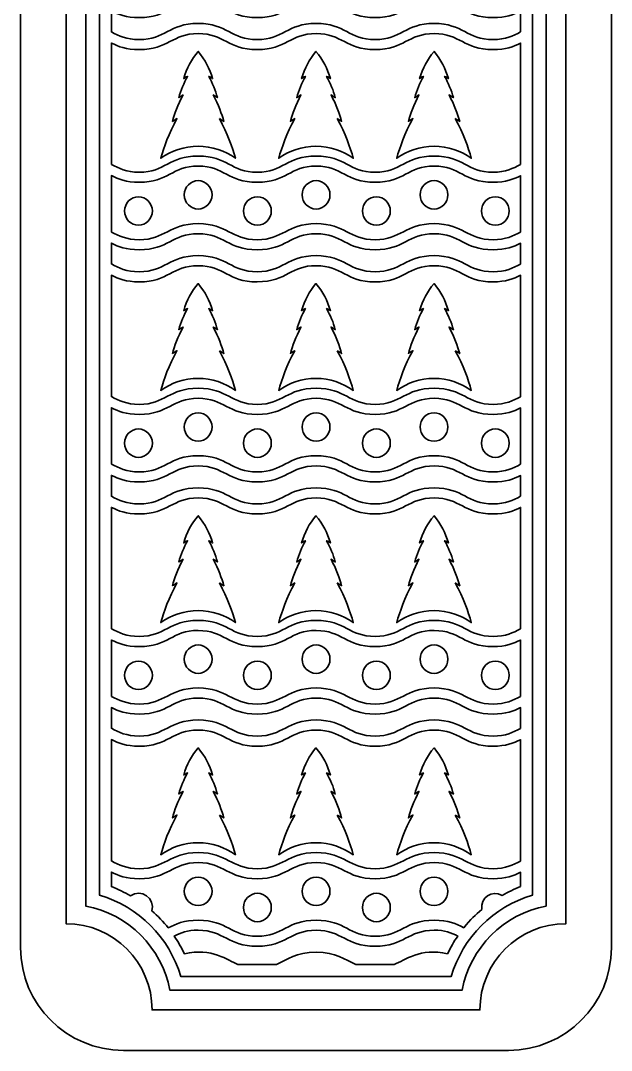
# Model space of a CAD drawing. Header units: inches. Extents: x 0.07 to 0.93, y -3 to 0.
# Drawn here: x 0.071 to 0.929, y -3 to -1.502 of the extents above; entities that cross this region are included whole.
import ezdxf

# ---------------------------------------------------------------- set-up
doc = ezdxf.new("R2010")
doc.units = ezdxf.units.IN
doc.header["$MEASUREMENT"] = 0
doc.layers.add('10 Christmas Keychain', color=7, linetype='Continuous', lineweight=0)

msp = doc.modelspace()

# ---------------------------------------------------------------- linework, layer by layer
at = {"layer": '10 Christmas Keychain', "color": 240, "lineweight": 35, "true_color": 0xe6203f}
msp.add_open_spline([(0.5, 0), (0.5, 0), (0.5, 0), (0.5, 0), (0.2628, 0), (0.0705, -0.1923), (0.0705, -0.4295), (0.0705, -0.4295), (0.0705, -2.8506), (0.0705, -2.8506), (0.0705, -2.9331), (0.1374, -3), (0.2199, -3), (0.2199, -3), (0.7801, -3), (0.7801, -3), (0.8626, -3), (0.9295, -2.9331), (0.9295, -2.8506), (0.9295, -2.8506), (0.9295, -0.4295), (0.9295, -0.4295), (0.9295, -0.1923), (0.7372, 0), (0.5, 0)], degree=3, knots=[0, 0, 0, 0, 1, 1, 1, 2, 2, 2, 3, 3, 3, 4, 4, 4, 5, 5, 5, 6, 6, 6, 7, 7, 7, 8, 8, 8, 8], dxfattribs=at)
at = {"layer": '10 Christmas Keychain', "color": 18, "lineweight": 35, "true_color": 0x000000}
for points, knots in [([(0.7383, -0.4864), (0.7383, -0.4864), (0.2617, -0.4864), (0.2617, -0.4864), (0.2617, -0.5554), (0.2057, -0.6115), (0.1367, -0.6115), (0.1367, -0.6115), (0.1367, -2.8158), (0.1367, -2.8158), (0.2057, -2.8158), (0.2617, -2.8719), (0.2617, -2.941), (0.2617, -2.941), (0.7383, -2.941), (0.7383, -2.941), (0.7383, -2.8719), (0.7943, -2.8158), (0.8633, -2.8158), (0.8633, -2.8158), (0.8633, -0.6115), (0.8633, -0.6115), (0.7943, -0.6115), (0.7383, -0.5554), (0.7383, -0.4864)], [0, 0, 0, 0, 1, 1, 1, 2, 2, 2, 3, 3, 3, 4, 4, 4, 5, 5, 5, 6, 6, 6, 7, 7, 7, 8, 8, 8, 8]), ([(0.8347, -2.79), (0.7729, -2.8017), (0.7242, -2.8506), (0.7124, -2.9124), (0.7124, -2.9124), (0.2876, -2.9124), (0.2876, -2.9124), (0.2758, -2.8506), (0.2271, -2.8017), (0.1653, -2.79), (0.1653, -2.79), (0.1653, -0.6374), (0.1653, -0.6374), (0.2271, -0.6257), (0.2758, -0.5768), (0.2876, -0.515), (0.2876, -0.515), (0.7124, -0.515), (0.7124, -0.515), (0.7242, -0.5768), (0.7729, -0.6257), (0.8347, -0.6374), (0.8347, -0.6374), (0.8347, -2.79), (0.8347, -2.79)], [0, 0, 0, 0, 1, 1, 1, 2, 2, 2, 3, 3, 3, 4, 4, 4, 5, 5, 5, 6, 6, 6, 7, 7, 7, 8, 8, 8, 8]), ([(0.6967, -0.535), (0.6967, -0.535), (0.3033, -0.535), (0.3033, -0.535), (0.2868, -0.5915), (0.2418, -0.6365), (0.1853, -0.6532), (0.1853, -0.6532), (0.1853, -2.7743), (0.1853, -2.7743), (0.2418, -2.7908), (0.2868, -2.8358), (0.3033, -2.8924), (0.3033, -2.8924), (0.6967, -2.8924), (0.6967, -2.8924), (0.7132, -2.8358), (0.7582, -2.7908), (0.8147, -2.7743), (0.8147, -2.7743), (0.8147, -0.6532), (0.8147, -0.6532), (0.7582, -0.6365), (0.7132, -0.5915), (0.6967, -0.535)], [0, 0, 0, 0, 1, 1, 1, 2, 2, 2, 3, 3, 3, 4, 4, 4, 5, 5, 5, 6, 6, 6, 7, 7, 7, 8, 8, 8, 8]), ([(0.7975, -1.5186), (0.7865, -1.5243), (0.7758, -1.5297), (0.7574, -1.5297), (0.719, -1.5297), (0.7144, -1.5064), (0.6717, -1.5062), (0.6288, -1.5064), (0.6243, -1.5297), (0.5858, -1.5297), (0.5476, -1.5297), (0.5429, -1.5064), (0.5001, -1.5062), (0.4572, -1.5064), (0.4528, -1.5297), (0.4144, -1.5297), (0.3761, -1.5297), (0.3715, -1.5064), (0.3286, -1.5062), (0.2858, -1.5064), (0.2812, -1.5297), (0.2429, -1.5297), (0.2243, -1.5297), (0.2136, -1.5242), (0.2025, -1.5185), (0.2025, -1.5185), (0.2025, -1.4882), (0.2025, -1.4882), (0.2126, -1.4932), (0.224, -1.4978), (0.2429, -1.4978), (0.2856, -1.4978), (0.2904, -1.4744), (0.3286, -1.4743), (0.3671, -1.4744), (0.3715, -1.4978), (0.4144, -1.4978), (0.4571, -1.4978), (0.4619, -1.4744), (0.5001, -1.4743), (0.5386, -1.4744), (0.5431, -1.4978), (0.5858, -1.4978), (0.6285, -1.4978), (0.6333, -1.4744), (0.6717, -1.4743), (0.71, -1.4744), (0.7144, -1.4978), (0.7574, -1.4978), (0.7758, -1.4978), (0.7874, -1.4933), (0.7975, -1.4883), (0.7975, -1.4883), (0.7975, -1.5186), (0.7975, -1.5186)], [0, 0, 0, 0, 1, 1, 1, 2, 2, 2, 3, 3, 3, 4, 4, 4, 5, 5, 5, 6, 6, 6, 7, 7, 7, 8, 8, 8, 9, 9, 9, 10, 10, 10, 11, 11, 11, 12, 12, 12, 13, 13, 13, 14, 14, 14, 15, 15, 15, 16, 16, 16, 17, 17, 17, 18, 18, 18, 18]), ([(0.7975, -1.7114), (0.7865, -1.7171), (0.7758, -1.7226), (0.7574, -1.7226), (0.719, -1.7226), (0.7144, -1.6992), (0.6717, -1.6992), (0.6288, -1.6992), (0.6243, -1.7226), (0.5858, -1.7226), (0.5476, -1.7226), (0.5429, -1.6992), (0.5001, -1.6992), (0.4572, -1.6992), (0.4528, -1.7226), (0.4144, -1.7226), (0.3761, -1.7226), (0.3715, -1.6992), (0.3288, -1.6992), (0.2858, -1.6992), (0.2812, -1.7226), (0.2429, -1.7226), (0.2243, -1.7226), (0.2136, -1.7169), (0.2025, -1.7112), (0.2025, -1.7112), (0.2025, -1.5347), (0.2025, -1.5347), (0.2126, -1.5399), (0.224, -1.5443), (0.2429, -1.5443), (0.2856, -1.5443), (0.2904, -1.521), (0.3288, -1.521), (0.3671, -1.521), (0.3715, -1.5443), (0.4144, -1.5443), (0.4571, -1.5443), (0.4619, -1.521), (0.5001, -1.521), (0.5386, -1.521), (0.5431, -1.5443), (0.5858, -1.5443), (0.6286, -1.5443), (0.6332, -1.521), (0.6717, -1.521), (0.71, -1.521), (0.7144, -1.5443), (0.7574, -1.5443), (0.7758, -1.5443), (0.7874, -1.5399), (0.7975, -1.5349), (0.7975, -1.5349), (0.7975, -1.7114), (0.7975, -1.7114)], [0, 0, 0, 0, 1, 1, 1, 2, 2, 2, 3, 3, 3, 4, 4, 4, 5, 5, 5, 6, 6, 6, 7, 7, 7, 8, 8, 8, 9, 9, 9, 10, 10, 10, 11, 11, 11, 12, 12, 12, 13, 13, 13, 14, 14, 14, 15, 15, 15, 16, 16, 16, 17, 17, 17, 18, 18, 18, 18]), ([(0.3595, -1.6446), (0.3713, -1.6662), (0.3785, -1.6862), (0.3829, -1.7022), (0.3677, -1.6915), (0.3486, -1.6849), (0.3287, -1.6849), (0.3287, -1.6849), (0.3287, -1.6848), (0.3287, -1.6848), (0.3086, -1.6848), (0.2896, -1.6915), (0.2744, -1.7022), (0.2789, -1.6862), (0.286, -1.6662), (0.2979, -1.6446), (0.295, -1.6462), (0.2928, -1.6476), (0.2914, -1.6487), (0.2943, -1.638), (0.299, -1.6246), (0.3068, -1.6103), (0.304, -1.6117), (0.3019, -1.6131), (0.3006, -1.614), (0.3036, -1.6032), (0.3079, -1.5929), (0.3133, -1.5832), (0.3107, -1.5844), (0.3088, -1.5856), (0.3077, -1.5864), (0.3119, -1.5714), (0.3192, -1.5581), (0.3287, -1.547), (0.3287, -1.547), (0.3287, -1.547), (0.3287, -1.547), (0.3387, -1.5587), (0.3457, -1.5722), (0.3496, -1.5864), (0.3485, -1.5856), (0.3466, -1.5844), (0.344, -1.5832), (0.3496, -1.5931), (0.3538, -1.6035), (0.3567, -1.6141), (0.3555, -1.6131), (0.3534, -1.6118), (0.3506, -1.6103), (0.3583, -1.6247), (0.363, -1.638), (0.366, -1.6487), (0.3645, -1.6476), (0.3623, -1.6462), (0.3595, -1.6446)], [0, 0, 0, 0, 1, 1, 1, 2, 2, 2, 3, 3, 3, 4, 4, 4, 5, 5, 5, 6, 6, 6, 7, 7, 7, 8, 8, 8, 9, 9, 9, 10, 10, 10, 11, 11, 11, 12, 12, 12, 13, 13, 13, 14, 14, 14, 15, 15, 15, 16, 16, 16, 17, 17, 17, 18, 18, 18, 18]), ([(0.5308, -1.6446), (0.5426, -1.6662), (0.5498, -1.6862), (0.5542, -1.7022), (0.539, -1.6915), (0.52, -1.6849), (0.5, -1.6849), (0.5, -1.6849), (0.5, -1.6848), (0.5, -1.6848), (0.48, -1.6848), (0.4609, -1.6915), (0.4458, -1.7022), (0.4502, -1.6862), (0.4574, -1.6662), (0.4692, -1.6446), (0.4663, -1.6462), (0.4641, -1.6476), (0.4627, -1.6487), (0.4657, -1.638), (0.4704, -1.6246), (0.4781, -1.6103), (0.4753, -1.6117), (0.4732, -1.6131), (0.4719, -1.614), (0.4749, -1.6032), (0.4792, -1.5929), (0.4846, -1.5832), (0.4821, -1.5844), (0.4802, -1.5856), (0.4791, -1.5864), (0.4832, -1.5714), (0.4905, -1.5581), (0.5, -1.547), (0.5, -1.547), (0.5, -1.547), (0.5, -1.547), (0.51, -1.5587), (0.517, -1.5722), (0.5209, -1.5864), (0.5198, -1.5856), (0.518, -1.5844), (0.5154, -1.5832), (0.5209, -1.5931), (0.5252, -1.6035), (0.5281, -1.6141), (0.5268, -1.6131), (0.5247, -1.6118), (0.5219, -1.6103), (0.5296, -1.6247), (0.5344, -1.638), (0.5373, -1.6487), (0.5359, -1.6476), (0.5337, -1.6462), (0.5308, -1.6446)], [0, 0, 0, 0, 1, 1, 1, 2, 2, 2, 3, 3, 3, 4, 4, 4, 5, 5, 5, 6, 6, 6, 7, 7, 7, 8, 8, 8, 9, 9, 9, 10, 10, 10, 11, 11, 11, 12, 12, 12, 13, 13, 13, 14, 14, 14, 15, 15, 15, 16, 16, 16, 17, 17, 17, 18, 18, 18, 18]), ([(0.7024, -1.6446), (0.7142, -1.6662), (0.7214, -1.6862), (0.7258, -1.7022), (0.7106, -1.6915), (0.6916, -1.6849), (0.6716, -1.6849), (0.6716, -1.6849), (0.6716, -1.6848), (0.6716, -1.6848), (0.6516, -1.6848), (0.6325, -1.6915), (0.6174, -1.7022), (0.6218, -1.6862), (0.629, -1.6662), (0.6408, -1.6446), (0.6379, -1.6462), (0.6357, -1.6476), (0.6343, -1.6487), (0.6373, -1.638), (0.642, -1.6246), (0.6497, -1.6103), (0.6469, -1.6117), (0.6448, -1.6131), (0.6435, -1.614), (0.6465, -1.6032), (0.6508, -1.5929), (0.6562, -1.5832), (0.6537, -1.5844), (0.6518, -1.5856), (0.6507, -1.5864), (0.6548, -1.5714), (0.6621, -1.5581), (0.6716, -1.547), (0.6716, -1.547), (0.6716, -1.547), (0.6716, -1.547), (0.6816, -1.5587), (0.6886, -1.5722), (0.6925, -1.5864), (0.6914, -1.5856), (0.6896, -1.5844), (0.687, -1.5832), (0.6925, -1.5931), (0.6968, -1.6035), (0.6997, -1.6141), (0.6984, -1.6131), (0.6963, -1.6118), (0.6935, -1.6103), (0.7012, -1.6247), (0.706, -1.638), (0.7089, -1.6487), (0.7075, -1.6476), (0.7053, -1.6462), (0.7024, -1.6446)], [0, 0, 0, 0, 1, 1, 1, 2, 2, 2, 3, 3, 3, 4, 4, 4, 5, 5, 5, 6, 6, 6, 7, 7, 7, 8, 8, 8, 9, 9, 9, 10, 10, 10, 11, 11, 11, 12, 12, 12, 13, 13, 13, 14, 14, 14, 15, 15, 15, 16, 16, 16, 17, 17, 17, 18, 18, 18, 18]), ([(0.7975, -1.8097), (0.7865, -1.8154), (0.7758, -1.8208), (0.7574, -1.8208), (0.719, -1.8208), (0.7144, -1.7975), (0.6717, -1.7974), (0.6288, -1.7975), (0.6243, -1.8208), (0.5858, -1.8208), (0.5476, -1.8208), (0.5429, -1.7975), (0.5001, -1.7974), (0.4572, -1.7975), (0.4528, -1.8208), (0.4144, -1.8208), (0.3761, -1.8208), (0.3715, -1.7975), (0.3286, -1.7974), (0.2858, -1.7975), (0.2812, -1.8208), (0.2429, -1.8208), (0.2243, -1.8208), (0.2136, -1.8153), (0.2025, -1.8096), (0.2025, -1.8096), (0.2025, -1.7276), (0.2025, -1.7276), (0.2126, -1.7326), (0.224, -1.7372), (0.2429, -1.7372), (0.2856, -1.7372), (0.2904, -1.7139), (0.3286, -1.7137), (0.3671, -1.7139), (0.3715, -1.7372), (0.4144, -1.7372), (0.4571, -1.7372), (0.4619, -1.7139), (0.5001, -1.7137), (0.5386, -1.7139), (0.5431, -1.7372), (0.5858, -1.7372), (0.6286, -1.7372), (0.6332, -1.7139), (0.6717, -1.7137), (0.71, -1.7139), (0.7144, -1.7372), (0.7574, -1.7372), (0.776, -1.7372), (0.7874, -1.7328), (0.7975, -1.7278), (0.7975, -1.7278), (0.7975, -1.8097), (0.7975, -1.8097)], [0, 0, 0, 0, 1, 1, 1, 2, 2, 2, 3, 3, 3, 4, 4, 4, 5, 5, 5, 6, 6, 6, 7, 7, 7, 8, 8, 8, 9, 9, 9, 10, 10, 10, 11, 11, 11, 12, 12, 12, 13, 13, 13, 14, 14, 14, 15, 15, 15, 16, 16, 16, 17, 17, 17, 18, 18, 18, 18]), ([(0.3488, -1.7555), (0.3488, -1.7669), (0.3398, -1.7762), (0.3287, -1.7762), (0.3175, -1.7762), (0.3085, -1.7669), (0.3085, -1.7555), (0.3085, -1.7441), (0.3175, -1.7348), (0.3287, -1.7348), (0.3398, -1.7348), (0.3488, -1.7441), (0.3488, -1.7555)], [0, 0, 0, 0, 1, 1, 1, 2, 2, 2, 3, 3, 3, 4, 4, 4, 4]), ([(0.5203, -1.7555), (0.5203, -1.7669), (0.5113, -1.7762), (0.5001, -1.7762), (0.489, -1.7762), (0.48, -1.7669), (0.48, -1.7555), (0.48, -1.7441), (0.489, -1.7348), (0.5001, -1.7348), (0.5113, -1.7348), (0.5203, -1.7441), (0.5203, -1.7555)], [0, 0, 0, 0, 1, 1, 1, 2, 2, 2, 3, 3, 3, 4, 4, 4, 4]), ([(0.6918, -1.7555), (0.6918, -1.7669), (0.6827, -1.7762), (0.6716, -1.7762), (0.6605, -1.7762), (0.6514, -1.7669), (0.6514, -1.7555), (0.6514, -1.7441), (0.6605, -1.7348), (0.6716, -1.7348), (0.6827, -1.7348), (0.6918, -1.7441), (0.6918, -1.7555)], [0, 0, 0, 0, 1, 1, 1, 2, 2, 2, 3, 3, 3, 4, 4, 4, 4]), ([(0.2621, -1.779), (0.2621, -1.7904), (0.253, -1.7997), (0.2419, -1.7997), (0.2308, -1.7997), (0.2217, -1.7904), (0.2217, -1.779), (0.2217, -1.7676), (0.2308, -1.7583), (0.2419, -1.7583), (0.253, -1.7583), (0.2621, -1.7676), (0.2621, -1.779)], [0, 0, 0, 0, 1, 1, 1, 2, 2, 2, 3, 3, 3, 4, 4, 4, 4]), ([(0.435, -1.779), (0.435, -1.7904), (0.426, -1.7997), (0.4149, -1.7997), (0.4037, -1.7997), (0.3947, -1.7904), (0.3947, -1.779), (0.3947, -1.7676), (0.4037, -1.7583), (0.4149, -1.7583), (0.426, -1.7583), (0.435, -1.7676), (0.435, -1.779)], [0, 0, 0, 0, 1, 1, 1, 2, 2, 2, 3, 3, 3, 4, 4, 4, 4]), ([(0.608, -1.779), (0.608, -1.7904), (0.599, -1.7997), (0.5878, -1.7997), (0.5767, -1.7997), (0.5677, -1.7904), (0.5677, -1.779), (0.5677, -1.7676), (0.5767, -1.7583), (0.5878, -1.7583), (0.599, -1.7583), (0.608, -1.7676), (0.608, -1.779)], [0, 0, 0, 0, 1, 1, 1, 2, 2, 2, 3, 3, 3, 4, 4, 4, 4]), ([(0.7608, -1.7583), (0.772, -1.7583), (0.781, -1.7676), (0.781, -1.779), (0.781, -1.7904), (0.772, -1.7997), (0.7608, -1.7997), (0.7497, -1.7997), (0.7406, -1.7904), (0.7406, -1.779), (0.7406, -1.7676), (0.7497, -1.7583), (0.7608, -1.7583)], [0, 0, 0, 0, 1, 1, 1, 2, 2, 2, 3, 3, 3, 4, 4, 4, 4]), ([(0.7975, -1.8562), (0.7865, -1.8619), (0.7758, -1.8675), (0.7574, -1.8675), (0.719, -1.8675), (0.7144, -1.844), (0.6717, -1.844), (0.6288, -1.844), (0.6243, -1.8675), (0.5858, -1.8675), (0.5476, -1.8675), (0.5429, -1.844), (0.5001, -1.844), (0.4572, -1.844), (0.4528, -1.8675), (0.4144, -1.8675), (0.3761, -1.8675), (0.3715, -1.844), (0.3286, -1.844), (0.2858, -1.844), (0.2812, -1.8675), (0.2429, -1.8675), (0.2243, -1.8675), (0.2136, -1.8618), (0.2025, -1.8561), (0.2025, -1.8561), (0.2025, -1.8258), (0.2025, -1.8258), (0.2126, -1.831), (0.224, -1.8354), (0.2429, -1.8354), (0.2856, -1.8354), (0.2904, -1.8121), (0.3286, -1.8121), (0.3671, -1.8121), (0.3715, -1.8354), (0.4144, -1.8354), (0.4571, -1.8354), (0.4619, -1.8121), (0.5001, -1.8121), (0.5386, -1.8121), (0.5431, -1.8354), (0.5858, -1.8354), (0.6285, -1.8354), (0.6333, -1.8121), (0.6717, -1.8121), (0.71, -1.8121), (0.7144, -1.8354), (0.7574, -1.8354), (0.776, -1.8354), (0.7874, -1.831), (0.7975, -1.826), (0.7975, -1.826), (0.7975, -1.8562), (0.7975, -1.8562)], [0, 0, 0, 0, 1, 1, 1, 2, 2, 2, 3, 3, 3, 4, 4, 4, 5, 5, 5, 6, 6, 6, 7, 7, 7, 8, 8, 8, 9, 9, 9, 10, 10, 10, 11, 11, 11, 12, 12, 12, 13, 13, 13, 14, 14, 14, 15, 15, 15, 16, 16, 16, 17, 17, 17, 18, 18, 18, 18]), ([(0.7975, -2.0492), (0.7865, -2.0549), (0.7758, -2.0603), (0.7574, -2.0603), (0.719, -2.0603), (0.7144, -2.0369), (0.6717, -2.0368), (0.6288, -2.0369), (0.6243, -2.0603), (0.5858, -2.0603), (0.5476, -2.0603), (0.5429, -2.0369), (0.5001, -2.0368), (0.4572, -2.0369), (0.4528, -2.0603), (0.4144, -2.0603), (0.3761, -2.0603), (0.3715, -2.0369), (0.3288, -2.0368), (0.2858, -2.0369), (0.2812, -2.0603), (0.2429, -2.0603), (0.2243, -2.0603), (0.2136, -2.0547), (0.2025, -2.049), (0.2025, -2.049), (0.2025, -1.8725), (0.2025, -1.8725), (0.2126, -1.8775), (0.224, -1.8821), (0.2429, -1.8821), (0.2856, -1.8821), (0.2904, -1.8587), (0.3288, -1.8586), (0.3671, -1.8587), (0.3715, -1.8821), (0.4144, -1.8821), (0.4367, -1.8821), (0.4488, -1.8757), (0.4606, -1.8696), (0.4713, -1.8639), (0.4814, -1.8586), (0.5001, -1.8586), (0.5386, -1.8587), (0.5431, -1.8821), (0.5858, -1.8821), (0.6286, -1.8821), (0.6332, -1.8587), (0.6717, -1.8586), (0.71, -1.8587), (0.7144, -1.8821), (0.7574, -1.8821), (0.7758, -1.8821), (0.7874, -1.8776), (0.7975, -1.8726), (0.7975, -1.8726), (0.7975, -2.0492), (0.7975, -2.0492)], [0, 0, 0, 0, 1, 1, 1, 2, 2, 2, 3, 3, 3, 4, 4, 4, 5, 5, 5, 6, 6, 6, 7, 7, 7, 8, 8, 8, 9, 9, 9, 10, 10, 10, 11, 11, 11, 12, 12, 12, 13, 13, 13, 14, 14, 14, 15, 15, 15, 16, 16, 16, 17, 17, 17, 18, 18, 18, 19, 19, 19, 19]), ([(0.3595, -1.9823), (0.3713, -2.0039), (0.3785, -2.0239), (0.3829, -2.0399), (0.3677, -2.0292), (0.3486, -2.0226), (0.3287, -2.0226), (0.3287, -2.0226), (0.3287, -2.0225), (0.3287, -2.0225), (0.3086, -2.0225), (0.2896, -2.0292), (0.2744, -2.0399), (0.2789, -2.0239), (0.286, -2.0038), (0.2979, -1.9823), (0.295, -1.9839), (0.2928, -1.9853), (0.2914, -1.9863), (0.2943, -1.9757), (0.299, -1.9623), (0.3068, -1.948), (0.304, -1.9494), (0.3019, -1.9508), (0.3006, -1.9517), (0.3036, -1.9409), (0.3079, -1.9306), (0.3133, -1.9209), (0.3107, -1.9221), (0.3088, -1.9233), (0.3077, -1.9241), (0.3119, -1.9091), (0.3192, -1.8958), (0.3287, -1.8847), (0.3287, -1.8847), (0.3287, -1.8847), (0.3287, -1.8847), (0.3387, -1.8964), (0.3457, -1.9099), (0.3496, -1.9241), (0.3485, -1.9233), (0.3466, -1.9221), (0.344, -1.9209), (0.3496, -1.9308), (0.3538, -1.9412), (0.3567, -1.9517), (0.3555, -1.9508), (0.3534, -1.9495), (0.3506, -1.948), (0.3583, -1.9624), (0.363, -1.9757), (0.366, -1.9864), (0.3645, -1.9853), (0.3623, -1.9839), (0.3595, -1.9823)], [0, 0, 0, 0, 1, 1, 1, 2, 2, 2, 3, 3, 3, 4, 4, 4, 5, 5, 5, 6, 6, 6, 7, 7, 7, 8, 8, 8, 9, 9, 9, 10, 10, 10, 11, 11, 11, 12, 12, 12, 13, 13, 13, 14, 14, 14, 15, 15, 15, 16, 16, 16, 17, 17, 17, 18, 18, 18, 18]), ([(0.5308, -1.9823), (0.5426, -2.0039), (0.5498, -2.0239), (0.5542, -2.0399), (0.539, -2.0292), (0.52, -2.0226), (0.5, -2.0226), (0.5, -2.0226), (0.5, -2.0225), (0.5, -2.0225), (0.48, -2.0225), (0.4609, -2.0292), (0.4458, -2.0399), (0.4502, -2.0239), (0.4574, -2.0038), (0.4692, -1.9823), (0.4663, -1.9839), (0.4641, -1.9853), (0.4627, -1.9863), (0.4657, -1.9757), (0.4704, -1.9623), (0.4781, -1.948), (0.4753, -1.9494), (0.4732, -1.9508), (0.4719, -1.9517), (0.4749, -1.9409), (0.4792, -1.9306), (0.4846, -1.9209), (0.4821, -1.9221), (0.4802, -1.9233), (0.4791, -1.9241), (0.4832, -1.9091), (0.4905, -1.8958), (0.5, -1.8847), (0.5, -1.8847), (0.5, -1.8847), (0.5, -1.8847), (0.51, -1.8964), (0.517, -1.9099), (0.5209, -1.9241), (0.5198, -1.9233), (0.518, -1.9221), (0.5154, -1.9209), (0.5209, -1.9308), (0.5252, -1.9412), (0.5281, -1.9517), (0.5268, -1.9508), (0.5247, -1.9495), (0.5219, -1.948), (0.5296, -1.9624), (0.5344, -1.9757), (0.5373, -1.9864), (0.5359, -1.9853), (0.5337, -1.9839), (0.5308, -1.9823)], [0, 0, 0, 0, 1, 1, 1, 2, 2, 2, 3, 3, 3, 4, 4, 4, 5, 5, 5, 6, 6, 6, 7, 7, 7, 8, 8, 8, 9, 9, 9, 10, 10, 10, 11, 11, 11, 12, 12, 12, 13, 13, 13, 14, 14, 14, 15, 15, 15, 16, 16, 16, 17, 17, 17, 18, 18, 18, 18]), ([(0.7024, -1.9823), (0.7142, -2.0039), (0.7214, -2.0239), (0.7258, -2.0399), (0.7106, -2.0292), (0.6916, -2.0226), (0.6716, -2.0226), (0.6716, -2.0226), (0.6716, -2.0225), (0.6716, -2.0225), (0.6516, -2.0225), (0.6325, -2.0292), (0.6174, -2.0399), (0.6218, -2.0239), (0.629, -2.0038), (0.6408, -1.9823), (0.6379, -1.9839), (0.6357, -1.9853), (0.6343, -1.9863), (0.6373, -1.9757), (0.642, -1.9623), (0.6497, -1.948), (0.6469, -1.9494), (0.6448, -1.9508), (0.6435, -1.9517), (0.6465, -1.9409), (0.6508, -1.9306), (0.6562, -1.9209), (0.6537, -1.9221), (0.6518, -1.9233), (0.6507, -1.9241), (0.6548, -1.9091), (0.6621, -1.8958), (0.6716, -1.8847), (0.6716, -1.8847), (0.6716, -1.8847), (0.6716, -1.8847), (0.6816, -1.8964), (0.6886, -1.9099), (0.6925, -1.9241), (0.6914, -1.9233), (0.6896, -1.9221), (0.687, -1.9209), (0.6925, -1.9308), (0.6968, -1.9412), (0.6997, -1.9517), (0.6984, -1.9508), (0.6963, -1.9495), (0.6935, -1.948), (0.7012, -1.9624), (0.706, -1.9757), (0.7089, -1.9864), (0.7075, -1.9853), (0.7053, -1.9839), (0.7024, -1.9823)], [0, 0, 0, 0, 1, 1, 1, 2, 2, 2, 3, 3, 3, 4, 4, 4, 5, 5, 5, 6, 6, 6, 7, 7, 7, 8, 8, 8, 9, 9, 9, 10, 10, 10, 11, 11, 11, 12, 12, 12, 13, 13, 13, 14, 14, 14, 15, 15, 15, 16, 16, 16, 17, 17, 17, 18, 18, 18, 18]), ([(0.7975, -2.1474), (0.7865, -2.1531), (0.7758, -2.1586), (0.7574, -2.1586), (0.719, -2.1586), (0.7144, -2.1351), (0.6717, -2.1351), (0.6288, -2.1351), (0.6243, -2.1586), (0.5858, -2.1586), (0.5476, -2.1586), (0.5429, -2.1351), (0.5001, -2.1351), (0.4572, -2.1351), (0.4528, -2.1586), (0.4144, -2.1586), (0.3761, -2.1586), (0.3715, -2.1351), (0.3286, -2.1351), (0.2858, -2.1351), (0.2812, -2.1586), (0.2429, -2.1586), (0.2243, -2.1586), (0.2136, -2.1529), (0.2025, -2.1472), (0.2025, -2.1472), (0.2025, -2.0653), (0.2025, -2.0653), (0.2126, -2.0704), (0.224, -2.0749), (0.2429, -2.0749), (0.2856, -2.0749), (0.2904, -2.0515), (0.3286, -2.0515), (0.3671, -2.0515), (0.3715, -2.0749), (0.4144, -2.0749), (0.4571, -2.0749), (0.4619, -2.0515), (0.5001, -2.0515), (0.5386, -2.0515), (0.5431, -2.0749), (0.5858, -2.0749), (0.6286, -2.0749), (0.6332, -2.0515), (0.6717, -2.0515), (0.71, -2.0515), (0.7144, -2.0749), (0.7574, -2.0749), (0.776, -2.0749), (0.7874, -2.0704), (0.7975, -2.0654), (0.7975, -2.0654), (0.7975, -2.1474), (0.7975, -2.1474)], [0, 0, 0, 0, 1, 1, 1, 2, 2, 2, 3, 3, 3, 4, 4, 4, 5, 5, 5, 6, 6, 6, 7, 7, 7, 8, 8, 8, 9, 9, 9, 10, 10, 10, 11, 11, 11, 12, 12, 12, 13, 13, 13, 14, 14, 14, 15, 15, 15, 16, 16, 16, 17, 17, 17, 18, 18, 18, 18]), ([(0.3488, -2.0932), (0.3488, -2.1046), (0.3398, -2.1139), (0.3287, -2.1139), (0.3175, -2.1139), (0.3085, -2.1046), (0.3085, -2.0932), (0.3085, -2.0818), (0.3175, -2.0725), (0.3287, -2.0725), (0.3398, -2.0725), (0.3488, -2.0818), (0.3488, -2.0932)], [0, 0, 0, 0, 1, 1, 1, 2, 2, 2, 3, 3, 3, 4, 4, 4, 4]), ([(0.5203, -2.0932), (0.5203, -2.1046), (0.5113, -2.1139), (0.5001, -2.1139), (0.489, -2.1139), (0.48, -2.1046), (0.48, -2.0932), (0.48, -2.0818), (0.489, -2.0725), (0.5001, -2.0725), (0.5113, -2.0725), (0.5203, -2.0818), (0.5203, -2.0932)], [0, 0, 0, 0, 1, 1, 1, 2, 2, 2, 3, 3, 3, 4, 4, 4, 4]), ([(0.6918, -2.0932), (0.6918, -2.1046), (0.6827, -2.1139), (0.6716, -2.1139), (0.6605, -2.1139), (0.6514, -2.1046), (0.6514, -2.0932), (0.6514, -2.0818), (0.6605, -2.0725), (0.6716, -2.0725), (0.6827, -2.0725), (0.6918, -2.0818), (0.6918, -2.0932)], [0, 0, 0, 0, 1, 1, 1, 2, 2, 2, 3, 3, 3, 4, 4, 4, 4]), ([(0.2621, -2.1167), (0.2621, -2.1281), (0.253, -2.1374), (0.2419, -2.1374), (0.2308, -2.1374), (0.2217, -2.1281), (0.2217, -2.1167), (0.2217, -2.1053), (0.2308, -2.096), (0.2419, -2.096), (0.253, -2.096), (0.2621, -2.1053), (0.2621, -2.1167)], [0, 0, 0, 0, 1, 1, 1, 2, 2, 2, 3, 3, 3, 4, 4, 4, 4]), ([(0.435, -2.1167), (0.435, -2.1281), (0.426, -2.1374), (0.4149, -2.1374), (0.4037, -2.1374), (0.3947, -2.1281), (0.3947, -2.1167), (0.3947, -2.1053), (0.4037, -2.096), (0.4149, -2.096), (0.426, -2.096), (0.435, -2.1053), (0.435, -2.1167)], [0, 0, 0, 0, 1, 1, 1, 2, 2, 2, 3, 3, 3, 4, 4, 4, 4]), ([(0.608, -2.1167), (0.608, -2.1281), (0.599, -2.1374), (0.5878, -2.1374), (0.5767, -2.1374), (0.5677, -2.1281), (0.5677, -2.1167), (0.5677, -2.1053), (0.5767, -2.096), (0.5878, -2.096), (0.599, -2.096), (0.608, -2.1053), (0.608, -2.1167)], [0, 0, 0, 0, 1, 1, 1, 2, 2, 2, 3, 3, 3, 4, 4, 4, 4]), ([(0.7608, -2.096), (0.772, -2.096), (0.781, -2.1053), (0.781, -2.1167), (0.781, -2.1281), (0.772, -2.1374), (0.7608, -2.1374), (0.7497, -2.1374), (0.7406, -2.1281), (0.7406, -2.1167), (0.7406, -2.1053), (0.7497, -2.096), (0.7608, -2.096)], [0, 0, 0, 0, 1, 1, 1, 2, 2, 2, 3, 3, 3, 4, 4, 4, 4]), ([(0.7975, -2.194), (0.7865, -2.1996), (0.7758, -2.2051), (0.7574, -2.2051), (0.719, -2.2051), (0.7144, -2.1818), (0.6717, -2.1817), (0.6288, -2.1818), (0.6243, -2.2051), (0.5858, -2.2051), (0.5476, -2.2051), (0.5429, -2.1818), (0.5001, -2.1817), (0.4572, -2.1818), (0.4528, -2.2051), (0.4144, -2.2051), (0.3761, -2.2051), (0.3715, -2.1818), (0.3286, -2.1817), (0.2858, -2.1818), (0.2812, -2.2051), (0.2429, -2.2051), (0.2243, -2.2051), (0.2136, -2.1996), (0.2025, -2.1939), (0.2025, -2.1939), (0.2025, -2.1636), (0.2025, -2.1636), (0.2126, -2.1686), (0.224, -2.1732), (0.2429, -2.1732), (0.2856, -2.1732), (0.2904, -2.1499), (0.3286, -2.1497), (0.3671, -2.1499), (0.3715, -2.1732), (0.4144, -2.1732), (0.4571, -2.1732), (0.4619, -2.1499), (0.5001, -2.1497), (0.5386, -2.1499), (0.5431, -2.1732), (0.5858, -2.1732), (0.6285, -2.1732), (0.6333, -2.1499), (0.6717, -2.1497), (0.71, -2.1499), (0.7144, -2.1732), (0.7574, -2.1732), (0.776, -2.1732), (0.7874, -2.1687), (0.7975, -2.1638), (0.7975, -2.1638), (0.7975, -2.194), (0.7975, -2.194)], [0, 0, 0, 0, 1, 1, 1, 2, 2, 2, 3, 3, 3, 4, 4, 4, 5, 5, 5, 6, 6, 6, 7, 7, 7, 8, 8, 8, 9, 9, 9, 10, 10, 10, 11, 11, 11, 12, 12, 12, 13, 13, 13, 14, 14, 14, 15, 15, 15, 16, 16, 16, 17, 17, 17, 18, 18, 18, 18]), ([(0.7975, -2.3868), (0.7865, -2.3925), (0.7758, -2.3979), (0.7574, -2.3979), (0.719, -2.3979), (0.7144, -2.3746), (0.6717, -2.3746), (0.6288, -2.3746), (0.6243, -2.3979), (0.5858, -2.3979), (0.5476, -2.3979), (0.5429, -2.3746), (0.5001, -2.3746), (0.4572, -2.3746), (0.4528, -2.3979), (0.4144, -2.3979), (0.3761, -2.3979), (0.3715, -2.3746), (0.3288, -2.3746), (0.2858, -2.3746), (0.2812, -2.3979), (0.2429, -2.3979), (0.2243, -2.3979), (0.2136, -2.3924), (0.2025, -2.3867), (0.2025, -2.3867), (0.2025, -2.2101), (0.2025, -2.2101), (0.2126, -2.2153), (0.224, -2.2197), (0.2429, -2.2197), (0.2856, -2.2197), (0.2904, -2.1964), (0.3288, -2.1964), (0.3671, -2.1964), (0.3715, -2.2197), (0.4144, -2.2197), (0.4571, -2.2197), (0.4619, -2.1964), (0.5001, -2.1964), (0.5386, -2.1964), (0.5431, -2.2197), (0.5858, -2.2197), (0.6286, -2.2197), (0.6332, -2.1964), (0.6717, -2.1964), (0.71, -2.1964), (0.7144, -2.2197), (0.7574, -2.2197), (0.7758, -2.2197), (0.7874, -2.2153), (0.7975, -2.2103), (0.7975, -2.2103), (0.7975, -2.3868), (0.7975, -2.3868)], [0, 0, 0, 0, 1, 1, 1, 2, 2, 2, 3, 3, 3, 4, 4, 4, 5, 5, 5, 6, 6, 6, 7, 7, 7, 8, 8, 8, 9, 9, 9, 10, 10, 10, 11, 11, 11, 12, 12, 12, 13, 13, 13, 14, 14, 14, 15, 15, 15, 16, 16, 16, 17, 17, 17, 18, 18, 18, 18]), ([(0.3595, -2.32), (0.3713, -2.3416), (0.3785, -2.3616), (0.3829, -2.3776), (0.3677, -2.3669), (0.3486, -2.3603), (0.3287, -2.3603), (0.3287, -2.3603), (0.3287, -2.3602), (0.3287, -2.3602), (0.3086, -2.3602), (0.2896, -2.3669), (0.2744, -2.3776), (0.2789, -2.3616), (0.286, -2.3415), (0.2979, -2.32), (0.295, -2.3216), (0.2928, -2.323), (0.2914, -2.324), (0.2943, -2.3134), (0.299, -2.3), (0.3068, -2.2857), (0.304, -2.2871), (0.3019, -2.2885), (0.3006, -2.2894), (0.3036, -2.2786), (0.3079, -2.2683), (0.3133, -2.2586), (0.3107, -2.2598), (0.3088, -2.261), (0.3077, -2.2618), (0.3119, -2.2468), (0.3192, -2.2334), (0.3287, -2.2224), (0.3287, -2.2224), (0.3287, -2.2224), (0.3287, -2.2224), (0.3387, -2.2341), (0.3457, -2.2476), (0.3496, -2.2618), (0.3485, -2.261), (0.3466, -2.2598), (0.344, -2.2586), (0.3496, -2.2685), (0.3538, -2.2789), (0.3567, -2.2895), (0.3555, -2.2886), (0.3534, -2.2872), (0.3506, -2.2857), (0.3583, -2.3001), (0.363, -2.3134), (0.366, -2.3241), (0.3645, -2.323), (0.3623, -2.3216), (0.3595, -2.32)], [0, 0, 0, 0, 1, 1, 1, 2, 2, 2, 3, 3, 3, 4, 4, 4, 5, 5, 5, 6, 6, 6, 7, 7, 7, 8, 8, 8, 9, 9, 9, 10, 10, 10, 11, 11, 11, 12, 12, 12, 13, 13, 13, 14, 14, 14, 15, 15, 15, 16, 16, 16, 17, 17, 17, 18, 18, 18, 18]), ([(0.5308, -2.32), (0.5426, -2.3416), (0.5498, -2.3616), (0.5542, -2.3776), (0.539, -2.3669), (0.52, -2.3603), (0.5, -2.3603), (0.5, -2.3603), (0.5, -2.3602), (0.5, -2.3602), (0.48, -2.3602), (0.4609, -2.3669), (0.4458, -2.3776), (0.4502, -2.3616), (0.4574, -2.3415), (0.4692, -2.32), (0.4663, -2.3216), (0.4641, -2.323), (0.4627, -2.324), (0.4657, -2.3134), (0.4704, -2.3), (0.4781, -2.2857), (0.4753, -2.2871), (0.4732, -2.2885), (0.4719, -2.2894), (0.4749, -2.2786), (0.4792, -2.2683), (0.4846, -2.2586), (0.4821, -2.2598), (0.4802, -2.261), (0.4791, -2.2618), (0.4832, -2.2468), (0.4905, -2.2334), (0.5, -2.2224), (0.5, -2.2224), (0.5, -2.2224), (0.5, -2.2224), (0.51, -2.2341), (0.517, -2.2476), (0.5209, -2.2618), (0.5198, -2.261), (0.518, -2.2598), (0.5154, -2.2586), (0.5209, -2.2685), (0.5252, -2.2789), (0.5281, -2.2895), (0.5268, -2.2886), (0.5247, -2.2872), (0.5219, -2.2857), (0.5296, -2.3001), (0.5344, -2.3134), (0.5373, -2.3241), (0.5359, -2.323), (0.5337, -2.3216), (0.5308, -2.32)], [0, 0, 0, 0, 1, 1, 1, 2, 2, 2, 3, 3, 3, 4, 4, 4, 5, 5, 5, 6, 6, 6, 7, 7, 7, 8, 8, 8, 9, 9, 9, 10, 10, 10, 11, 11, 11, 12, 12, 12, 13, 13, 13, 14, 14, 14, 15, 15, 15, 16, 16, 16, 17, 17, 17, 18, 18, 18, 18]), ([(0.7024, -2.32), (0.7142, -2.3416), (0.7214, -2.3616), (0.7258, -2.3776), (0.7106, -2.3669), (0.6916, -2.3603), (0.6716, -2.3603), (0.6716, -2.3603), (0.6716, -2.3602), (0.6716, -2.3602), (0.6516, -2.3602), (0.6325, -2.3669), (0.6174, -2.3776), (0.6218, -2.3616), (0.629, -2.3415), (0.6408, -2.32), (0.6379, -2.3216), (0.6357, -2.323), (0.6343, -2.324), (0.6373, -2.3134), (0.642, -2.3), (0.6497, -2.2857), (0.6469, -2.2871), (0.6448, -2.2885), (0.6435, -2.2894), (0.6465, -2.2786), (0.6508, -2.2683), (0.6562, -2.2586), (0.6537, -2.2598), (0.6518, -2.261), (0.6507, -2.2618), (0.6548, -2.2468), (0.6621, -2.2334), (0.6716, -2.2224), (0.6716, -2.2224), (0.6716, -2.2224), (0.6716, -2.2224), (0.6816, -2.2341), (0.6886, -2.2476), (0.6925, -2.2618), (0.6914, -2.261), (0.6896, -2.2598), (0.687, -2.2586), (0.6925, -2.2685), (0.6968, -2.2789), (0.6997, -2.2895), (0.6984, -2.2886), (0.6963, -2.2872), (0.6935, -2.2857), (0.7012, -2.3001), (0.706, -2.3134), (0.7089, -2.3241), (0.7075, -2.323), (0.7053, -2.3216), (0.7024, -2.32)], [0, 0, 0, 0, 1, 1, 1, 2, 2, 2, 3, 3, 3, 4, 4, 4, 5, 5, 5, 6, 6, 6, 7, 7, 7, 8, 8, 8, 9, 9, 9, 10, 10, 10, 11, 11, 11, 12, 12, 12, 13, 13, 13, 14, 14, 14, 15, 15, 15, 16, 16, 16, 17, 17, 17, 18, 18, 18, 18]), ([(0.7975, -2.4851), (0.7865, -2.4908), (0.7758, -2.4962), (0.7574, -2.4962), (0.719, -2.4962), (0.7144, -2.4729), (0.6717, -2.4728), (0.6288, -2.4729), (0.6243, -2.4962), (0.5858, -2.4962), (0.5476, -2.4962), (0.5429, -2.4729), (0.5001, -2.4728), (0.4572, -2.4729), (0.4528, -2.4962), (0.4144, -2.4962), (0.3761, -2.4962), (0.3715, -2.4729), (0.3286, -2.4728), (0.2858, -2.4729), (0.2812, -2.4962), (0.2429, -2.4962), (0.2243, -2.4962), (0.2136, -2.4907), (0.2025, -2.485), (0.2025, -2.485), (0.2025, -2.4031), (0.2025, -2.4031), (0.2126, -2.4081), (0.224, -2.4126), (0.2429, -2.4126), (0.2856, -2.4126), (0.2904, -2.3892), (0.3286, -2.3892), (0.3671, -2.3893), (0.3715, -2.4126), (0.4144, -2.4126), (0.4571, -2.4126), (0.4619, -2.3892), (0.5001, -2.3892), (0.5386, -2.3893), (0.5431, -2.4126), (0.5858, -2.4126), (0.6286, -2.4126), (0.6332, -2.3892), (0.6717, -2.3892), (0.71, -2.3893), (0.7144, -2.4126), (0.7574, -2.4126), (0.776, -2.4126), (0.7874, -2.4082), (0.7975, -2.4031), (0.7975, -2.4031), (0.7975, -2.4851), (0.7975, -2.4851)], [0, 0, 0, 0, 1, 1, 1, 2, 2, 2, 3, 3, 3, 4, 4, 4, 5, 5, 5, 6, 6, 6, 7, 7, 7, 8, 8, 8, 9, 9, 9, 10, 10, 10, 11, 11, 11, 12, 12, 12, 13, 13, 13, 14, 14, 14, 15, 15, 15, 16, 16, 16, 17, 17, 17, 18, 18, 18, 18]), ([(0.3488, -2.4309), (0.3488, -2.4423), (0.3398, -2.4516), (0.3287, -2.4516), (0.3175, -2.4516), (0.3085, -2.4423), (0.3085, -2.4309), (0.3085, -2.4195), (0.3175, -2.4102), (0.3287, -2.4102), (0.3398, -2.4102), (0.3488, -2.4195), (0.3488, -2.4309)], [0, 0, 0, 0, 1, 1, 1, 2, 2, 2, 3, 3, 3, 4, 4, 4, 4]), ([(0.5203, -2.4309), (0.5203, -2.4423), (0.5113, -2.4516), (0.5001, -2.4516), (0.489, -2.4516), (0.48, -2.4423), (0.48, -2.4309), (0.48, -2.4195), (0.489, -2.4102), (0.5001, -2.4102), (0.5113, -2.4102), (0.5203, -2.4195), (0.5203, -2.4309)], [0, 0, 0, 0, 1, 1, 1, 2, 2, 2, 3, 3, 3, 4, 4, 4, 4]), ([(0.6918, -2.4309), (0.6918, -2.4423), (0.6827, -2.4516), (0.6716, -2.4516), (0.6605, -2.4516), (0.6514, -2.4423), (0.6514, -2.4309), (0.6514, -2.4195), (0.6605, -2.4102), (0.6716, -2.4102), (0.6827, -2.4102), (0.6918, -2.4195), (0.6918, -2.4309)], [0, 0, 0, 0, 1, 1, 1, 2, 2, 2, 3, 3, 3, 4, 4, 4, 4]), ([(0.2621, -2.4544), (0.2621, -2.4658), (0.253, -2.4751), (0.2419, -2.4751), (0.2308, -2.4751), (0.2217, -2.4658), (0.2217, -2.4544), (0.2217, -2.443), (0.2308, -2.4337), (0.2419, -2.4337), (0.253, -2.4337), (0.2621, -2.443), (0.2621, -2.4544)], [0, 0, 0, 0, 1, 1, 1, 2, 2, 2, 3, 3, 3, 4, 4, 4, 4]), ([(0.435, -2.4544), (0.435, -2.4658), (0.426, -2.4751), (0.4149, -2.4751), (0.4037, -2.4751), (0.3947, -2.4658), (0.3947, -2.4544), (0.3947, -2.443), (0.4037, -2.4337), (0.4149, -2.4337), (0.426, -2.4337), (0.435, -2.443), (0.435, -2.4544)], [0, 0, 0, 0, 1, 1, 1, 2, 2, 2, 3, 3, 3, 4, 4, 4, 4]), ([(0.608, -2.4544), (0.608, -2.4658), (0.599, -2.4751), (0.5878, -2.4751), (0.5767, -2.4751), (0.5677, -2.4658), (0.5677, -2.4544), (0.5677, -2.443), (0.5767, -2.4337), (0.5878, -2.4337), (0.599, -2.4337), (0.608, -2.443), (0.608, -2.4544)], [0, 0, 0, 0, 1, 1, 1, 2, 2, 2, 3, 3, 3, 4, 4, 4, 4]), ([(0.7608, -2.4337), (0.772, -2.4337), (0.781, -2.443), (0.781, -2.4544), (0.781, -2.4658), (0.772, -2.4751), (0.7608, -2.4751), (0.7497, -2.4751), (0.7406, -2.4658), (0.7406, -2.4544), (0.7406, -2.443), (0.7497, -2.4337), (0.7608, -2.4337)], [0, 0, 0, 0, 1, 1, 1, 2, 2, 2, 3, 3, 3, 4, 4, 4, 4]), ([(0.7975, -2.5317), (0.7865, -2.5374), (0.7758, -2.5428), (0.7574, -2.5428), (0.719, -2.5428), (0.7144, -2.5194), (0.6717, -2.5194), (0.6288, -2.5194), (0.6243, -2.5428), (0.5858, -2.5428), (0.5476, -2.5428), (0.5429, -2.5194), (0.5001, -2.5194), (0.4572, -2.5194), (0.4528, -2.5428), (0.4144, -2.5428), (0.3761, -2.5428), (0.3715, -2.5194), (0.3286, -2.5194), (0.2858, -2.5194), (0.2812, -2.5428), (0.2429, -2.5428), (0.2243, -2.5428), (0.2136, -2.5372), (0.2025, -2.5315), (0.2025, -2.5315), (0.2025, -2.5013), (0.2025, -2.5013), (0.2126, -2.5064), (0.224, -2.5108), (0.2429, -2.5108), (0.2856, -2.5108), (0.2904, -2.4875), (0.3286, -2.4875), (0.3671, -2.4875), (0.3715, -2.5108), (0.4144, -2.5108), (0.4571, -2.5108), (0.4619, -2.4875), (0.5001, -2.4875), (0.5386, -2.4875), (0.5431, -2.5108), (0.5858, -2.5108), (0.6285, -2.5108), (0.6333, -2.4875), (0.6717, -2.4875), (0.71, -2.4875), (0.7144, -2.5108), (0.7574, -2.5108), (0.776, -2.5108), (0.7874, -2.5064), (0.7975, -2.5014), (0.7975, -2.5014), (0.7975, -2.5317), (0.7975, -2.5317)], [0, 0, 0, 0, 1, 1, 1, 2, 2, 2, 3, 3, 3, 4, 4, 4, 5, 5, 5, 6, 6, 6, 7, 7, 7, 8, 8, 8, 9, 9, 9, 10, 10, 10, 11, 11, 11, 12, 12, 12, 13, 13, 13, 14, 14, 14, 15, 15, 15, 16, 16, 16, 17, 17, 17, 18, 18, 18, 18]), ([(0.7975, -2.7246), (0.7865, -2.7301), (0.7758, -2.7357), (0.7574, -2.7357), (0.719, -2.7357), (0.7144, -2.7124), (0.6717, -2.7122), (0.6288, -2.7124), (0.6243, -2.7357), (0.5858, -2.7357), (0.5476, -2.7357), (0.5429, -2.7124), (0.5001, -2.7122), (0.4572, -2.7124), (0.4528, -2.7357), (0.4144, -2.7357), (0.3761, -2.7357), (0.3715, -2.7124), (0.3288, -2.7122), (0.2858, -2.7124), (0.2812, -2.7357), (0.2429, -2.7357), (0.2243, -2.7357), (0.2136, -2.7301), (0.2025, -2.7243), (0.2025, -2.7243), (0.2025, -2.5479), (0.2025, -2.5479), (0.2126, -2.5529), (0.224, -2.5575), (0.2429, -2.5575), (0.2856, -2.5575), (0.2904, -2.534), (0.3288, -2.534), (0.3671, -2.534), (0.3715, -2.5575), (0.4144, -2.5575), (0.4571, -2.5575), (0.4619, -2.534), (0.5001, -2.534), (0.5386, -2.534), (0.5431, -2.5575), (0.5858, -2.5575), (0.6286, -2.5575), (0.6332, -2.534), (0.6717, -2.534), (0.71, -2.534), (0.7144, -2.5575), (0.7574, -2.5575), (0.7758, -2.5575), (0.7874, -2.5531), (0.7975, -2.5481), (0.7975, -2.5481), (0.7975, -2.7246), (0.7975, -2.7246)], [0, 0, 0, 0, 1, 1, 1, 2, 2, 2, 3, 3, 3, 4, 4, 4, 5, 5, 5, 6, 6, 6, 7, 7, 7, 8, 8, 8, 9, 9, 9, 10, 10, 10, 11, 11, 11, 12, 12, 12, 13, 13, 13, 14, 14, 14, 15, 15, 15, 16, 16, 16, 17, 17, 17, 18, 18, 18, 18]), ([(0.3595, -2.6577), (0.3713, -2.6793), (0.3785, -2.6993), (0.3829, -2.7153), (0.3677, -2.7046), (0.3486, -2.698), (0.3287, -2.698), (0.3287, -2.698), (0.3287, -2.6979), (0.3287, -2.6979), (0.3086, -2.6979), (0.2896, -2.7046), (0.2744, -2.7153), (0.2789, -2.6993), (0.286, -2.6793), (0.2979, -2.6577), (0.295, -2.6593), (0.2928, -2.6607), (0.2914, -2.6618), (0.2943, -2.6511), (0.299, -2.6377), (0.3068, -2.6234), (0.304, -2.6248), (0.3019, -2.6262), (0.3006, -2.6271), (0.3036, -2.6163), (0.3079, -2.606), (0.3133, -2.5963), (0.3107, -2.5975), (0.3088, -2.5987), (0.3077, -2.5995), (0.3119, -2.5845), (0.3192, -2.5711), (0.3287, -2.5601), (0.3287, -2.5601), (0.3287, -2.5601), (0.3287, -2.5601), (0.3387, -2.5718), (0.3457, -2.5853), (0.3496, -2.5995), (0.3485, -2.5987), (0.3466, -2.5975), (0.344, -2.5963), (0.3496, -2.6062), (0.3538, -2.6166), (0.3567, -2.6271), (0.3555, -2.6262), (0.3534, -2.6249), (0.3506, -2.6234), (0.3583, -2.6378), (0.363, -2.6511), (0.366, -2.6618), (0.3645, -2.6607), (0.3623, -2.6593), (0.3595, -2.6577)], [0, 0, 0, 0, 1, 1, 1, 2, 2, 2, 3, 3, 3, 4, 4, 4, 5, 5, 5, 6, 6, 6, 7, 7, 7, 8, 8, 8, 9, 9, 9, 10, 10, 10, 11, 11, 11, 12, 12, 12, 13, 13, 13, 14, 14, 14, 15, 15, 15, 16, 16, 16, 17, 17, 17, 18, 18, 18, 18]), ([(0.5308, -2.6577), (0.5426, -2.6793), (0.5498, -2.6993), (0.5542, -2.7153), (0.539, -2.7046), (0.52, -2.698), (0.5, -2.698), (0.5, -2.698), (0.5, -2.6979), (0.5, -2.6979), (0.48, -2.6979), (0.4609, -2.7046), (0.4458, -2.7153), (0.4502, -2.6993), (0.4574, -2.6793), (0.4692, -2.6577), (0.4663, -2.6593), (0.4641, -2.6607), (0.4627, -2.6618), (0.4657, -2.6511), (0.4704, -2.6377), (0.4781, -2.6234), (0.4753, -2.6248), (0.4732, -2.6262), (0.4719, -2.6271), (0.4749, -2.6163), (0.4792, -2.606), (0.4846, -2.5963), (0.4821, -2.5975), (0.4802, -2.5987), (0.4791, -2.5995), (0.4832, -2.5845), (0.4905, -2.5711), (0.5, -2.5601), (0.5, -2.5601), (0.5, -2.5601), (0.5, -2.5601), (0.51, -2.5718), (0.517, -2.5853), (0.5209, -2.5995), (0.5198, -2.5987), (0.518, -2.5975), (0.5154, -2.5963), (0.5209, -2.6062), (0.5252, -2.6166), (0.5281, -2.6271), (0.5268, -2.6262), (0.5247, -2.6249), (0.5219, -2.6234), (0.5296, -2.6378), (0.5344, -2.6511), (0.5373, -2.6618), (0.5359, -2.6607), (0.5337, -2.6593), (0.5308, -2.6577)], [0, 0, 0, 0, 1, 1, 1, 2, 2, 2, 3, 3, 3, 4, 4, 4, 5, 5, 5, 6, 6, 6, 7, 7, 7, 8, 8, 8, 9, 9, 9, 10, 10, 10, 11, 11, 11, 12, 12, 12, 13, 13, 13, 14, 14, 14, 15, 15, 15, 16, 16, 16, 17, 17, 17, 18, 18, 18, 18]), ([(0.7024, -2.6577), (0.7142, -2.6793), (0.7214, -2.6993), (0.7258, -2.7153), (0.7106, -2.7046), (0.6916, -2.698), (0.6716, -2.698), (0.6716, -2.698), (0.6716, -2.6979), (0.6716, -2.6979), (0.6516, -2.6979), (0.6325, -2.7046), (0.6174, -2.7153), (0.6218, -2.6993), (0.629, -2.6793), (0.6408, -2.6577), (0.6379, -2.6593), (0.6357, -2.6607), (0.6343, -2.6618), (0.6373, -2.6511), (0.642, -2.6377), (0.6497, -2.6234), (0.6469, -2.6248), (0.6448, -2.6262), (0.6435, -2.6271), (0.6465, -2.6163), (0.6508, -2.606), (0.6562, -2.5963), (0.6537, -2.5975), (0.6518, -2.5987), (0.6507, -2.5995), (0.6548, -2.5845), (0.6621, -2.5711), (0.6716, -2.5601), (0.6716, -2.5601), (0.6716, -2.5601), (0.6716, -2.5601), (0.6816, -2.5718), (0.6886, -2.5853), (0.6925, -2.5995), (0.6914, -2.5987), (0.6896, -2.5975), (0.687, -2.5963), (0.6925, -2.6062), (0.6968, -2.6166), (0.6997, -2.6271), (0.6984, -2.6262), (0.6963, -2.6249), (0.6935, -2.6234), (0.7012, -2.6378), (0.706, -2.6511), (0.7089, -2.6618), (0.7075, -2.6607), (0.7053, -2.6593), (0.7024, -2.6577)], [0, 0, 0, 0, 1, 1, 1, 2, 2, 2, 3, 3, 3, 4, 4, 4, 5, 5, 5, 6, 6, 6, 7, 7, 7, 8, 8, 8, 9, 9, 9, 10, 10, 10, 11, 11, 11, 12, 12, 12, 13, 13, 13, 14, 14, 14, 15, 15, 15, 16, 16, 16, 17, 17, 17, 18, 18, 18, 18]), ([(0.7975, -2.7618), (0.7882, -2.7653), (0.7793, -2.7697), (0.7707, -2.7746), (0.7557, -2.7654), (0.7386, -2.7783), (0.7411, -2.7949), (0.7317, -2.8029), (0.7247, -2.8092), (0.7149, -2.8215), (0.7039, -2.816), (0.6922, -2.8106), (0.6717, -2.8106), (0.6288, -2.8106), (0.6243, -2.834), (0.5858, -2.834), (0.5476, -2.834), (0.5429, -2.8106), (0.5001, -2.8106), (0.4572, -2.8106), (0.4528, -2.834), (0.4144, -2.834), (0.3761, -2.834), (0.3715, -2.8106), (0.3286, -2.8106), (0.3079, -2.8106), (0.2961, -2.8161), (0.2853, -2.8217), (0.2781, -2.8128), (0.27, -2.8047), (0.2614, -2.7972), (0.2663, -2.7787), (0.2456, -2.7643), (0.2304, -2.7751), (0.2214, -2.77), (0.2122, -2.7654), (0.2025, -2.7618), (0.2025, -2.7618), (0.2025, -2.7407), (0.2025, -2.7407), (0.2126, -2.7458), (0.224, -2.7503), (0.2429, -2.7503), (0.2856, -2.7503), (0.2904, -2.7269), (0.3286, -2.7268), (0.3671, -2.7269), (0.3715, -2.7503), (0.4144, -2.7503), (0.4571, -2.7503), (0.4619, -2.7269), (0.5001, -2.7268), (0.5386, -2.7269), (0.5431, -2.7503), (0.5858, -2.7503), (0.6286, -2.7503), (0.6332, -2.7269), (0.6717, -2.7268), (0.71, -2.7269), (0.7144, -2.7503), (0.7574, -2.7503), (0.776, -2.7503), (0.7874, -2.7458), (0.7975, -2.7408), (0.7975, -2.7408), (0.7975, -2.7618), (0.7975, -2.7618)], [0, 0, 0, 0, 1, 1, 1, 2, 2, 2, 3, 3, 3, 4, 4, 4, 5, 5, 5, 6, 6, 6, 7, 7, 7, 8, 8, 8, 9, 9, 9, 10, 10, 10, 11, 11, 11, 12, 12, 12, 13, 13, 13, 14, 14, 14, 15, 15, 15, 16, 16, 16, 17, 17, 17, 18, 18, 18, 19, 19, 19, 20, 20, 20, 21, 21, 21, 22, 22, 22, 22]), ([(0.3488, -2.7686), (0.3488, -2.78), (0.3398, -2.7893), (0.3287, -2.7893), (0.3175, -2.7893), (0.3085, -2.78), (0.3085, -2.7686), (0.3085, -2.7572), (0.3175, -2.7479), (0.3287, -2.7479), (0.3398, -2.7479), (0.3488, -2.7572), (0.3488, -2.7686)], [0, 0, 0, 0, 1, 1, 1, 2, 2, 2, 3, 3, 3, 4, 4, 4, 4]), ([(0.5203, -2.7686), (0.5203, -2.78), (0.5113, -2.7893), (0.5001, -2.7893), (0.489, -2.7893), (0.48, -2.78), (0.48, -2.7686), (0.48, -2.7572), (0.489, -2.7479), (0.5001, -2.7479), (0.5113, -2.7479), (0.5203, -2.7572), (0.5203, -2.7686)], [0, 0, 0, 0, 1, 1, 1, 2, 2, 2, 3, 3, 3, 4, 4, 4, 4]), ([(0.6918, -2.7686), (0.6918, -2.78), (0.6827, -2.7893), (0.6716, -2.7893), (0.6605, -2.7893), (0.6514, -2.78), (0.6514, -2.7686), (0.6514, -2.7572), (0.6605, -2.7479), (0.6716, -2.7479), (0.6827, -2.7479), (0.6918, -2.7572), (0.6918, -2.7686)], [0, 0, 0, 0, 1, 1, 1, 2, 2, 2, 3, 3, 3, 4, 4, 4, 4]), ([(0.435, -2.7921), (0.435, -2.8035), (0.426, -2.8128), (0.4149, -2.8128), (0.4037, -2.8128), (0.3947, -2.8035), (0.3947, -2.7921), (0.3947, -2.7807), (0.4037, -2.7714), (0.4149, -2.7714), (0.426, -2.7714), (0.435, -2.7807), (0.435, -2.7921)], [0, 0, 0, 0, 1, 1, 1, 2, 2, 2, 3, 3, 3, 4, 4, 4, 4]), ([(0.608, -2.7921), (0.608, -2.8035), (0.599, -2.8128), (0.5878, -2.8128), (0.5767, -2.8128), (0.5677, -2.8035), (0.5677, -2.7921), (0.5677, -2.7807), (0.5767, -2.7714), (0.5878, -2.7714), (0.599, -2.7714), (0.608, -2.7807), (0.608, -2.7921)], [0, 0, 0, 0, 1, 1, 1, 2, 2, 2, 3, 3, 3, 4, 4, 4, 4]), ([(0.6913, -2.8593), (0.6518, -2.8506), (0.6292, -2.8687), (0.6138, -2.8751), (0.6138, -2.8751), (0.5581, -2.8751), (0.5581, -2.8751), (0.5412, -2.8682), (0.5297, -2.8571), (0.5001, -2.8571), (0.4706, -2.8571), (0.4592, -2.8682), (0.4424, -2.8751), (0.4424, -2.8751), (0.3865, -2.8751), (0.3865, -2.8751), (0.3717, -2.869), (0.3485, -2.8503), (0.3087, -2.8593), (0.3044, -2.8504), (0.2994, -2.8418), (0.2939, -2.8338), (0.3032, -2.829), (0.3132, -2.8251), (0.3286, -2.8251), (0.3671, -2.8253), (0.3715, -2.8486), (0.4144, -2.8486), (0.4571, -2.8486), (0.4619, -2.8253), (0.5001, -2.8251), (0.5386, -2.8253), (0.5431, -2.8486), (0.5858, -2.8486), (0.6285, -2.8486), (0.6333, -2.8253), (0.6717, -2.8251), (0.6871, -2.8251), (0.6969, -2.829), (0.7061, -2.8336), (0.7006, -2.8418), (0.6956, -2.8503), (0.6913, -2.8593)], [0, 0, 0, 0, 1, 1, 1, 2, 2, 2, 3, 3, 3, 4, 4, 4, 5, 5, 5, 6, 6, 6, 7, 7, 7, 8, 8, 8, 9, 9, 9, 10, 10, 10, 11, 11, 11, 12, 12, 12, 13, 13, 13, 14, 14, 14, 14])]:
    msp.add_open_spline(points, degree=3, knots=knots, dxfattribs=at)

doc.saveas('drawing.dxf')
